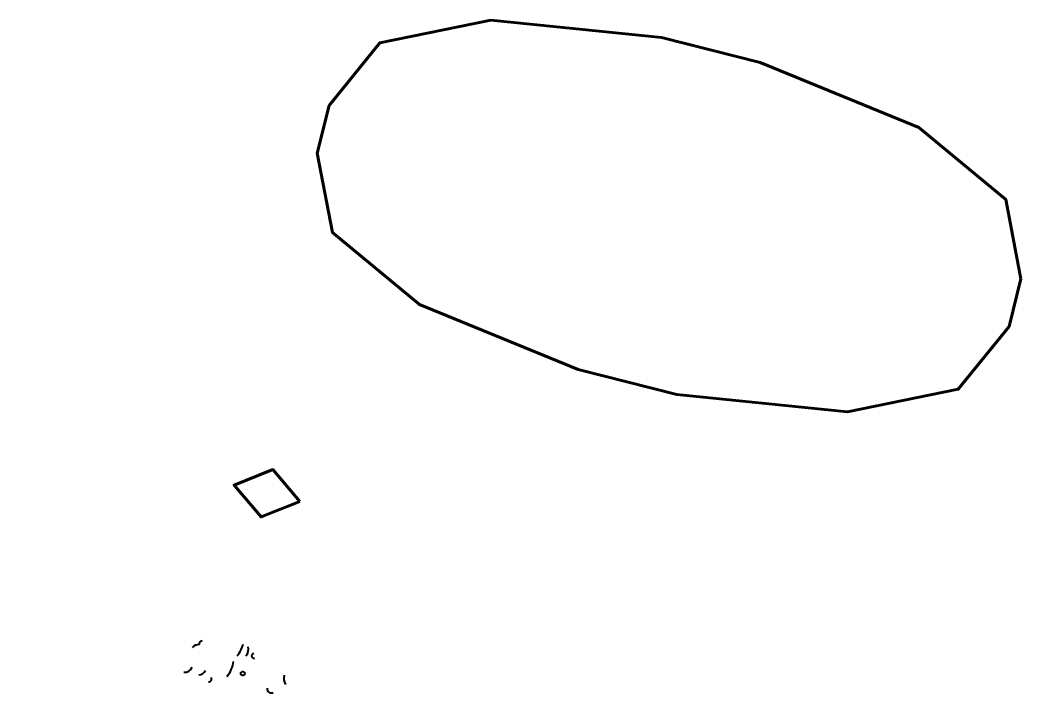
# Model space of a CAD drawing. Header units: metres. Extents: x 583412 to 583840, y 1186334 to 1187497.
# Drawn here: x 583728.075 to 583729.338, y 1187281.212 to 1187282.063 of the extents above; entities that cross this region are included whole.
import ezdxf
from ezdxf.enums import TextEntityAlignment as Align

# ---------------------------------------------------------------- set-up
doc = ezdxf.new("R2010")
doc.units = ezdxf.units.M
doc.header["$MEASUREMENT"] = 0
doc.layers.add('CaoDoTN', color=2, linetype='Continuous')
doc.layers.add('ks.caytram', color=3, linetype='Continuous')
doc.styles.add('ChuSo', font='vnsimple.shx')

# ---------------------------------------------------------------- blocks, each defined once
blk = doc.blocks.new('hhh')
at = {"layer": 'ks.caytram'}
for centre, radius, start, end in [((-0.9144, -2.1277), 0.0165, 265.845, 307.554), ((-0.8961, -2.1575), 0.00522, 271.842, 38.125), ((-0.9334, -2.1855), 0.00321, 195.254, 15.254), ((-0.9388, -2.2049), 0.0112, 52.699, 116.4193), ((-0.9092, -2.1962), 0.00254, 186.365, 173.6349), ((-0.9488, -2.2371), 0.0356, 58.7469, 85.6149), ((-0.9218, -2.2506), 0.0406, 61.054, 90.8743), ((-0.8953, -2.2372), 0.00332, 2.479, 133.9177), ((-0.9081, -2.2524), 0.00955, 11.2789, 74.138), ((-0.9381, -2.2532), 0.0034, 182.619, 299.268), ((-0.9224, -2.2534), 0.0144, 190.919, 231.009), ((-0.9086, -2.2703), 0.00989, 3.95, 78.42)]:
    blk.add_arc(centre, radius, start, end, dxfattribs=at)

msp = doc.modelspace()

# ---------------------------------------------------------------- block references
at = {"layer": 'ks.caytram', "rotation": 260.6716666673106}
msp.add_blockref('hhh', (583730.3757, 1187279.9848), dxfattribs=at)

# ---------------------------------------------------------------- texts
at = {"layer": 'CaoDoTN', "style": 'ChuSo', "width": 0.8}
msp.add_text('0.51', height=0.9, rotation=255.9262, dxfattribs=at).set_placement((583728.27, 1187281.1766), align=Align.CENTER)

doc.saveas('drawing.dxf')
